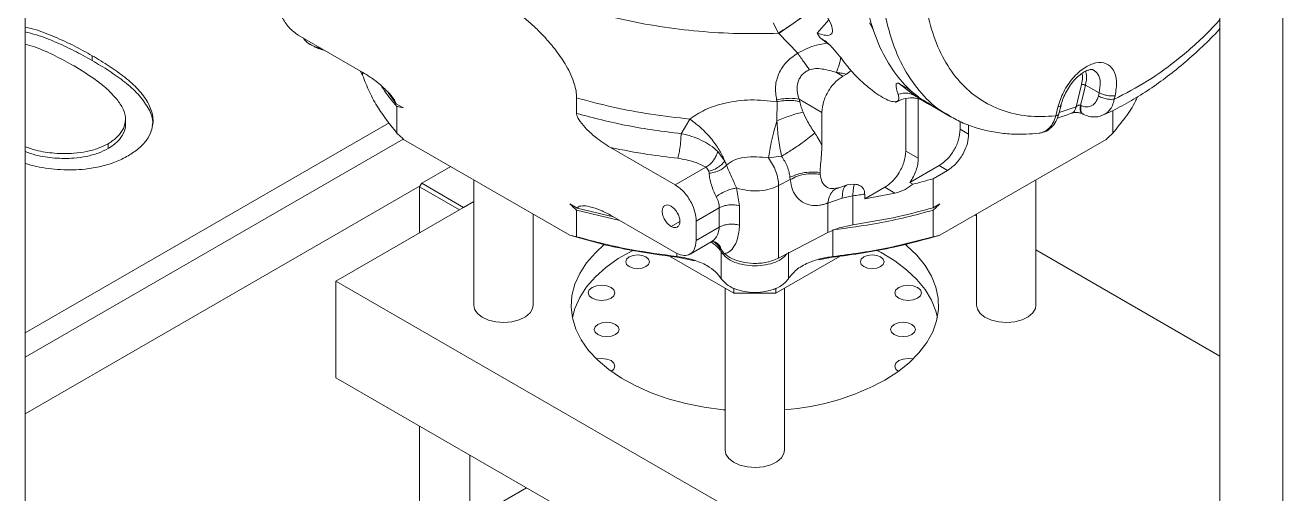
# Model space of a CAD drawing. Header units: millimetres. Extents: x 169 to 14583, y -399 to 10804.
# Drawn here: x 12408.4 to 12620.7, y 7221 to 7300.2 of the extents above; entities that cross this region are included whole.
import ezdxf

# ---------------------------------------------------------------- set-up
doc = ezdxf.new("R2010")
doc.units = ezdxf.units.MM
doc.header["$LTSCALE"] = 35

msp = doc.modelspace()

# ---------------------------------------------------------------- linework, layer by layer
at = {"color": 7, "linetype": 'Continuous', "lineweight": 18}
for p, q in [((12408.445, 7549.108), (12408.445, 5785.38)), ((12610.074, 7170.847), (12610.074, 7417.85)), ((12620.681, 7164.723), (12620.681, 7411.727)), ((12542.094, 7298.876), (12544.04, 7301.136)), ((12534.651, 7300.602), (12535.583, 7298.842)), ((12535.611, 7298.816), (12538.819, 7295.485)), ((12542.094, 7298.876), (12542.579, 7298.047)), ((12550.905, 7300.614), (12551.562, 7299.492)), ((12465.423, 7292.242), (12454.511, 7298.541)), ((12456.411, 7297.043), (12456.783, 7296.827)), ((12542.579, 7298.047), (12543.303, 7297.629)), ((12542.579, 7298.047), (12544.007, 7297.023)), ((12544.327, 7296.748), (12543.303, 7297.629)), ((12419.754, 7294.24), (12419.754, 7295.056)), ((12464.969, 7292.504), (12465.378, 7291.767)), ((12547.025, 7291.947), (12547.821, 7292.577)), ((12465.378, 7291.767), (12465.378, 7292.228)), ((12545.346, 7292.235), (12546.435, 7291.606)), ((12546.435, 7291.606), (12547.025, 7291.947)), ((12469.686, 7288.861), (12471.068, 7286.942)), ((12555.997, 7290.301), (12557.428, 7289.475)), ((12555.997, 7290.301), (12558.514, 7288.348)), ((12557.428, 7289.475), (12559.172, 7288.106)), ((12586.7, 7290.183), (12585.778, 7286.412)), ((12589.695, 7288.8), (12587.37, 7290.056)), ((12589.695, 7288.8), (12589.554, 7288.226)), ((12592.376, 7288.292), (12592.236, 7287.718)), ((12471.068, 7286.942), (12472.313, 7286.223)), ((12501.501, 7287.922), (12501.501, 7285.296)), ((12535.341, 7287.285), (12535.314, 7284.027)), ((12539.066, 7287.695), (12542.899, 7285.482)), ((12539.066, 7287.695), (12539.151, 7287.291)), ((12557.041, 7278.949), (12557.041, 7287.799)), ((12559.163, 7287.786), (12559.163, 7277.724)), ((12559.593, 7287.648), (12560.738, 7286.987)), ((12561.269, 7286.679), (12564.451, 7284.842)), ((12582.354, 7284.877), (12582.721, 7286.381)), ((12582.882, 7285.218), (12583.25, 7286.723)), ((12585.778, 7286.412), (12582.948, 7285.486)), ((12425.376, 7283.425), (12425.376, 7284.446)), ((12520.601, 7284.357), (12519.128, 7281.881)), ((12542.899, 7279.892), (12542.899, 7285.482)), ((12586.985, 7285.203), (12586.884, 7285.222)), ((12587, 7285.2), (12587.091, 7285.168)), ((12469.892, 7283.705), (12408.445, 7248.231)), ((12566.234, 7282.623), (12566.234, 7283.949)), ((12567.648, 7281.806), (12566.234, 7282.623)), ((12567.648, 7281.806), (12567.648, 7283.362)), ((12472.244, 7280.979), (12408.445, 7244.149)), ((12422.466, 7279.371), (12422.466, 7280.187)), ((12472.313, 7280.916), (12500.349, 7264.731)), ((12562.823, 7264.731), (12590.858, 7280.916)), ((12507.238, 7279.534), (12518.151, 7273.235)), ((12525.34, 7278.875), (12526.508, 7277.264)), ((12536.085, 7278.065), (12533.861, 7277.806)), ((12559.163, 7277.724), (12557.041, 7278.949)), ((12475.371, 7273.51), (12480.256, 7276.33)), ((12518.151, 7273.235), (12523.288, 7276.2)), ((12523.801, 7275.546), (12523.867, 7275.2)), ((12557.749, 7273.641), (12562.698, 7276.499)), ((12561.671, 7274.273), (12564.112, 7275.682)), ((12564.112, 7275.682), (12562.698, 7276.499)), ((12475.017, 7272.897), (12475.371, 7273.51)), ((12475.371, 7273.51), (12482.442, 7269.428)), ((12484.159, 7274.077), (12484.159, 7252.896)), ((12535.6, 7273.11), (12537.554, 7274.125)), ((12537.498, 7274.524), (12537.554, 7274.125)), ((12542.585, 7275.046), (12542.579, 7275.329)), ((12548.425, 7273.357), (12547.163, 7273.222)), ((12558.243, 7273.356), (12557.749, 7273.641)), ((12579.012, 7252.896), (12579.012, 7274.077)), ((12475.119, 7273.074), (12408.445, 7234.584)), ((12475.017, 7265.142), (12475.017, 7272.897)), ((12481.734, 7269.02), (12475.017, 7272.897)), ((12528.505, 7272.711), (12529, 7269.7)), ((12535.6, 7260.862), (12535.6, 7273.11)), ((12547.163, 7273.222), (12545.949, 7272.812)), ((12546.329, 7271.005), (12548.132, 7271.377)), ((12547.065, 7273.161), (12547.163, 7273.222)), ((12548.132, 7266.478), (12548.132, 7271.377)), ((12553.506, 7272.825), (12550.118, 7270.869)), ((12550.118, 7270.869), (12555.216, 7271.838)), ((12550.118, 7271.686), (12550.118, 7270.869)), ((12555.216, 7271.838), (12553.506, 7272.825)), ((12484.159, 7270.419), (12460.875, 7256.978)), ((12482.442, 7269.428), (12484.159, 7270.419)), ((12501.594, 7269.32), (12500.349, 7270.039)), ((12507.745, 7267.81), (12501.594, 7269.32)), ((12521.686, 7267.111), (12525.586, 7269.362)), ((12525.586, 7269.362), (12525.586, 7266.096)), ((12529, 7269.7), (12529, 7266.434)), ((12543.892, 7265.171), (12543.891, 7270.155)), ((12543.892, 7270.155), (12546.329, 7271.005)), ((12562.823, 7270.039), (12561.671, 7269.374)), ((12494.159, 7252.896), (12494.159, 7268.304)), ((12501.501, 7268.965), (12501.501, 7264.474)), ((12501.501, 7268.965), (12508.785, 7267.21)), ((12518.151, 7261.803), (12507.238, 7268.103)), ((12518.928, 7267.07), (12517.443, 7266.212)), ((12521.686, 7267.111), (12521.686, 7263.845)), ((12569.012, 7268.028), (12568.773, 7268.166)), ((12569.012, 7268.304), (12569.012, 7252.896)), ((12521.686, 7263.845), (12525.586, 7266.096)), ((12520.65, 7261.556), (12524.212, 7263.612)), ((12524.632, 7263.625), (12525.195, 7263.165)), ((12525.195, 7263.165), (12525.879, 7262.31)), ((12517.176, 7261.219), (12528.05, 7254.942)), ((12518.438, 7261.695), (12518.438, 7261.136)), ((12518.536, 7261.011), (12521.398, 7260.424)), ((12525.879, 7262.31), (12526.429, 7261.665)), ((12526.093, 7262.059), (12525.925, 7261.879)), ((12525.925, 7257.388), (12525.925, 7261.879)), ((12535.121, 7254.942), (12545.951, 7261.194)), ((12537.246, 7257.388), (12537.246, 7261.879)), ((12542.36, 7260.59), (12544.635, 7261.011)), ((12610.074, 7244.323), (12579.012, 7262.255)), ((12460.875, 7256.978), (12460.875, 7240.647)), ((12460.875, 7256.978), (12620.681, 7164.723)), ((12526.586, 7255.787), (12526.586, 7228.403)), ((12527.665, 7255.914), (12527.992, 7255.725)), ((12528.05, 7254.942), (12528.05, 7255.737)), ((12535.121, 7254.942), (12528.05, 7254.942)), ((12534.765, 7255.537), (12535.139, 7255.747)), ((12535.121, 7255.737), (12535.121, 7254.942)), ((12535.18, 7255.725), (12535.506, 7255.914)), ((12536.586, 7228.403), (12536.586, 7255.787)), ((12494.072, 7252.358), (12494.159, 7252.896)), ((12578.924, 7252.358), (12579.012, 7252.896)), ((12460.875, 7240.647), (12620.681, 7148.393)), ((12475.017, 7165.522), (12475.017, 7232.483)), ((12483.502, 7216.559), (12483.502, 7227.584)), ((12536.498, 7227.866), (12536.586, 7228.403)), ((12493.051, 7222.072), (12482.795, 7216.151))]:
    msp.add_line(p, q, dxfattribs=at)
at = {"color": 7, "linetype": 'Continuous', "lineweight": 18, "flags": 128}
for points in [[(12587.37, 7290.056), (12586.909, 7288.168), (12586.546, 7286.683)], [(12471.161, 7281.989), (12471.161, 7284.504), (12471.161, 7286.48)], [(12586.546, 7286.683), (12586.601, 7286.655), (12586.644, 7286.632)], [(12592.01, 7285.81), (12592.01, 7283.965), (12592.01, 7281.989)], [(12561.671, 7269.374), (12561.671, 7272.117), (12561.671, 7274.273)], [(12561.671, 7264.474), (12561.671, 7266.989), (12561.671, 7268.965)], [(12535.6, 7260.862), (12540.243, 7263.275), (12543.892, 7265.171)], [(12544.733, 7261.136), (12544.733, 7263.651), (12544.733, 7265.627)], [(12506.234, 7263.195), (12504.67, 7261.775), (12503.188, 7260.073), (12502.027, 7258.29), (12501.202, 7256.445), (12500.72, 7254.561), (12500.588, 7252.657), (12500.808, 7250.757), (12501.376, 7248.88), (12502.286, 7247.049), (12503.529, 7245.284), (12505.089, 7243.606), (12506.95, 7242.033), (12509.09, 7240.583), (12511.484, 7239.272), (12514.106, 7238.116), (12516.927, 7237.127), (12519.913, 7236.317), (12523.032, 7235.694), (12526.248, 7235.267), (12526.586, 7235.234)], [(12553.506, 7240.241), (12555.712, 7241.658), (12557.644, 7243.202), (12559.281, 7244.856), (12560.605, 7246.601), (12561.599, 7248.417), (12562.254, 7250.284), (12562.561, 7252.181), (12562.517, 7254.086), (12562.123, 7255.977), (12561.382, 7257.833), (12560.304, 7259.634), (12558.901, 7261.358), (12557.188, 7262.986), (12556.907, 7263.22)], [(12511.046, 7262.217), (12510.863, 7262.123), (12508.53, 7260.776), (12506.458, 7259.293), (12504.67, 7257.692), (12503.188, 7255.99), (12502.027, 7254.207), (12501.202, 7252.363), (12500.788, 7250.854)], [(12513.201, 7259.426), (12513.634, 7259.801), (12513.787, 7260.243), (12513.634, 7260.684), (12513.201, 7261.059), (12512.552, 7261.309), (12511.787, 7261.397), (12511.021, 7261.309), (12510.372, 7261.059), (12509.939, 7260.684), (12509.787, 7260.243), (12509.939, 7259.801), (12510.372, 7259.426), (12511.021, 7259.176), (12511.787, 7259.088), (12512.552, 7259.176), (12513.201, 7259.426)], [(12518.536, 7261.011), (12518.481, 7261.081), (12518.438, 7261.136)], [(12544.635, 7261.011), (12544.69, 7261.081), (12544.733, 7261.136)], [(12552.799, 7259.426), (12553.232, 7259.801), (12553.385, 7260.243), (12553.232, 7260.684), (12552.799, 7261.059), (12552.15, 7261.309), (12551.385, 7261.397), (12550.619, 7261.309), (12549.97, 7261.059), (12549.537, 7260.684), (12549.385, 7260.243), (12549.537, 7259.801), (12549.97, 7259.426), (12550.619, 7259.176), (12551.385, 7259.088), (12552.15, 7259.176), (12552.799, 7259.426)], [(12562.383, 7250.854), (12562.123, 7251.894), (12561.382, 7253.751), (12560.304, 7255.551), (12558.901, 7257.275), (12557.188, 7258.903), (12555.185, 7260.417), (12552.915, 7261.8), (12552.135, 7262.212)], [(12507.308, 7254.08), (12507.796, 7254.501), (12507.967, 7254.999), (12507.796, 7255.496), (12507.308, 7255.917), (12506.578, 7256.199), (12505.717, 7256.297), (12504.856, 7256.199), (12504.126, 7255.917), (12503.638, 7255.496), (12503.467, 7254.999), (12503.638, 7254.501), (12504.126, 7254.08), (12504.856, 7253.799), (12505.717, 7253.7), (12506.578, 7253.799), (12507.308, 7254.08)], [(12559.045, 7254.08), (12559.533, 7254.501), (12559.704, 7254.999), (12559.533, 7255.496), (12559.045, 7255.917), (12558.315, 7256.199), (12557.454, 7256.297), (12556.593, 7256.199), (12555.863, 7255.917), (12555.375, 7255.496), (12555.204, 7254.999), (12555.375, 7254.501), (12555.863, 7254.08), (12556.593, 7253.799), (12557.454, 7253.7), (12558.315, 7253.799), (12559.045, 7254.08)], [(12484.159, 7252.896), (12484.282, 7252.259), (12484.761, 7251.523), (12485.565, 7250.889), (12486.636, 7250.403), (12487.895, 7250.103), (12489.247, 7250.01), (12490.592, 7250.13), (12491.831, 7250.456), (12492.872, 7250.963), (12493.638, 7251.613), (12494.072, 7252.358)], [(12569.012, 7252.896), (12569.135, 7252.259), (12569.613, 7251.523), (12570.418, 7250.889), (12571.489, 7250.403), (12572.747, 7250.103), (12574.099, 7250.01), (12575.445, 7250.13), (12576.684, 7250.456), (12577.725, 7250.963), (12578.491, 7251.613), (12578.924, 7252.358)], [(12508.07, 7247.956), (12508.526, 7248.349), (12508.686, 7248.813), (12508.526, 7249.277), (12508.07, 7249.67), (12507.389, 7249.933), (12506.586, 7250.025), (12505.782, 7249.933), (12505.101, 7249.67), (12504.645, 7249.277), (12504.486, 7248.813), (12504.645, 7248.349), (12505.101, 7247.956), (12505.782, 7247.693), (12506.586, 7247.601), (12507.389, 7247.693), (12508.07, 7247.956)], [(12558.07, 7247.956), (12558.526, 7248.349), (12558.686, 7248.813), (12558.526, 7249.277), (12558.07, 7249.67), (12557.389, 7249.933), (12556.586, 7250.025), (12555.782, 7249.933), (12555.101, 7249.67), (12554.645, 7249.277), (12554.486, 7248.813), (12554.645, 7248.349), (12555.101, 7247.956), (12555.782, 7247.693), (12556.586, 7247.601), (12557.389, 7247.693), (12558.07, 7247.956)], [(12507.352, 7241.735), (12507.796, 7242.13), (12507.967, 7242.627), (12507.796, 7243.124), (12507.308, 7243.546), (12506.578, 7243.827), (12505.717, 7243.926), (12504.859, 7243.828)], [(12558.312, 7243.828), (12557.454, 7243.926), (12556.593, 7243.827), (12555.863, 7243.546), (12555.375, 7243.124), (12555.204, 7242.627), (12555.375, 7242.13), (12555.819, 7241.735)], [(12526.586, 7228.403), (12526.709, 7227.767), (12527.187, 7227.031), (12527.992, 7226.397), (12529.063, 7225.911), (12530.321, 7225.611), (12531.673, 7225.517), (12533.018, 7225.638), (12534.258, 7225.964), (12535.299, 7226.47), (12536.065, 7227.12), (12536.498, 7227.866)]]:
    msp.add_lwpolyline(points, dxfattribs=at)
at = {"color": 7, "linetype": 'Continuous', "lineweight": 18}
msp.add_arc((12533.333, 7277.317), 42.209, 274.41989, 298.55059, dxfattribs=at)
for points in [[(12473.111, 7323.091), (12473.891, 7321.872), (12475.449, 7319.434), (12478.647, 7315.993), (12482.428, 7312.761), (12486.812, 7309.791), (12491.727, 7307.113), (12497.121, 7304.763), (12502.928, 7302.766), (12509.077, 7301.148), (12515.496, 7299.925), (12522.107, 7299.123), (12528.835, 7298.712), (12533.333, 7298.798), (12535.583, 7298.842)], [(12501.501, 7287.922), (12503.534, 7287.381), (12507.6, 7286.298), (12514.009, 7285.102), (12518.404, 7284.605), (12520.601, 7284.357)], [(12501.501, 7285.296), (12504.336, 7284.551), (12510.007, 7283.06), (12516.088, 7282.274), (12519.128, 7281.881)], [(12548.132, 7271.377), (12548.145, 7271.832), (12548.172, 7272.741), (12548.34, 7273.152), (12548.425, 7273.357)]]:
    msp.add_open_spline(points, degree=3, dxfattribs=at)
for points, knots in [([(12472.965, 7308.874), (12473.228, 7309.002), (12473.768, 7309.266), (12474.708, 7309.463), (12475.823, 7309.539), (12477.129, 7309.452), (12478.62, 7309.177), (12480.629, 7308.609), (12483.269, 7307.565), (12486.13, 7306.072), (12488.686, 7304.474), (12490.764, 7303.002), (12492.617, 7301.526), (12494.256, 7300.074), (12495.707, 7298.647), (12496.973, 7297.249), (12498.059, 7295.908), (12498.965, 7294.645), (12499.81, 7293.287), (12500.559, 7291.841), (12501.111, 7290.385), (12501.442, 7289.061), (12501.481, 7288.298), (12501.501, 7287.922)], [0, 0, 0, 0, 0.03249272, 0.06674795, 0.10308364, 0.14867809, 0.19626575, 0.24619185, 0.33724807, 0.43875141, 0.50614152, 0.56977544, 0.62874672, 0.67751204, 0.72397023, 0.76845053, 0.80394211, 0.83742281, 0.86919992, 0.90674553, 0.94182241, 0.97128365, 1, 1, 1, 1]), ([(12552.852, 7310.201), (12552.947, 7308.001), (12553.138, 7303.6), (12554.519, 7297.792), (12556.654, 7292.701), (12559.635, 7288.592), (12562.293, 7285.99), (12564.124, 7285.128), (12564.509, 7284.947)], [0, 0, 0, 0, 0.18989223, 0.37978445, 0.56967668, 0.7595689, 0.94946113, 1, 1, 1, 1]), ([(12559.925, 7309.947), (12560.024, 7307.973), (12560.221, 7304.029), (12561.488, 7298.821), (12563.425, 7294.263), (12566.073, 7290.501), (12569.367, 7287.621), (12573.232, 7285.693), (12577.555, 7284.653), (12580.753, 7284.802), (12582.354, 7284.877)], [0, 0, 0, 0, 0.1250696, 0.2499984, 0.3749278, 0.4999991, 0.625065, 0.7499849, 0.8749119, 1, 1, 1, 1]), ([(12536.364, 7309.008), (12537.171, 7308.382), (12538.785, 7307.131), (12541.041, 7304.983), (12542.9, 7302.89), (12544.188, 7301.022), (12544.782, 7299.562), (12544.615, 7298.662), (12543.747, 7298.355), (12542.645, 7298.702), (12542.094, 7298.876)], [0, 0, 0, 0, 0.1250442, 0.2500038, 0.3750045, 0.5000028, 0.6250035, 0.7500018, 0.875004, 1, 1, 1, 1]), ([(12549.798, 7309.317), (12549.935, 7307.649), (12550.229, 7304.063), (12551.516, 7299.193), (12553.448, 7294.673), (12556.047, 7290.913), (12558.681, 7288.236), (12560.631, 7287.167), (12561.33, 7286.783)], [0, 0, 0, 0, 0.1600872, 0.3443246, 0.528562, 0.7127993, 0.8970367, 1, 1, 1, 1]), ([(12454.511, 7298.541), (12453.992, 7298.918), (12452.955, 7299.671), (12451.793, 7301.435), (12451.099, 7303.181), (12451.017, 7304.171), (12450.975, 7304.665)], [0, 0, 0, 0, 0.2796188, 0.5592376, 0.7796189, 1, 1, 1, 1]), ([(12535.583, 7298.842), (12536.672, 7299.58), (12538.886, 7301.082), (12541.168, 7302.698), (12542.225, 7303.5), (12542.268, 7303.533)], [0, 0, 0, 0, 0.4811963, 0.9785759, 1, 1, 1, 1]), ([(12535.611, 7298.816), (12536.693, 7299.552), (12538.895, 7301.049), (12541.173, 7302.666), (12542.235, 7303.472), (12542.287, 7303.512)], [0, 0, 0, 0, 0.478598, 0.9741749, 1, 1, 1, 1]), ([(12592.236, 7287.718), (12594.104, 7288.666), (12597.838, 7290.56), (12603.401, 7294.705), (12607.507, 7298.313), (12609.638, 7300.688), (12610.074, 7301.174)], [0, 0, 0, 0, 0.3070596, 0.6135404, 0.9209415, 1, 1, 1, 1]), ([(12408.445, 7299.876), (12408.923, 7299.767), (12410.704, 7299.357), (12413.448, 7298.253), (12416.74, 7296.75), (12418.749, 7295.621), (12419.754, 7295.056)], [0, 0, 0, 0, 0.1090499, 0.4059227, 0.7029336, 1, 1, 1, 1]), ([(12408.445, 7299.06), (12408.923, 7298.95), (12410.704, 7298.541), (12413.448, 7297.436), (12416.74, 7295.933), (12418.749, 7294.804), (12419.754, 7294.24)], [0, 0, 0, 0, 0.1090499, 0.4059227, 0.7029336, 1, 1, 1, 1]), ([(12535.583, 7298.842), (12535.588, 7298.837), (12535.597, 7298.828), (12535.607, 7298.82), (12535.611, 7298.816)], [0, 0, 0, 0, 0.5599795, 1, 1, 1, 1]), ([(12590.385, 7285.041), (12590.801, 7285.228), (12592.255, 7285.881), (12594.739, 7287.204), (12597.818, 7289.096), (12600.859, 7291.246), (12603.847, 7293.627), (12606.757, 7296.247), (12608.837, 7298.256), (12609.91, 7299.442), (12610.074, 7299.624)], [0, 0, 0, 0, 0.0611096, 0.2131332, 0.3652379, 0.5173456, 0.6693142, 0.8210822, 0.9726315, 1, 1, 1, 1]), ([(12416.718, 7293.319), (12415.664, 7293.894), (12413.557, 7295.045), (12410.814, 7296.326), (12408.977, 7296.85), (12408.445, 7297.002)], [0, 0, 0, 0, 0.4152573, 0.8303369, 1, 1, 1, 1]), ([(12455.395, 7298.031), (12455.57, 7297.799), (12455.991, 7297.241), (12457.126, 7296.574), (12458.149, 7296.298), (12458.613, 7296.173)], [0, 0, 0, 0, 0.2796047, 0.6727496, 1, 1, 1, 1]), ([(12543.821, 7297.157), (12543.212, 7297.076), (12541.463, 7296.842), (12539.862, 7296.021), (12538.819, 7295.485)], [0, 0, 0, 0, 0.3480875, 1, 1, 1, 1]), ([(12543.303, 7297.629), (12543.398, 7297.568), (12543.6, 7297.44), (12544.119, 7296.996), (12545.371, 7295.67), (12546.214, 7294.554), (12546.87, 7293.684)], [0, 0, 0, 0, 0.0620245, 0.1307453, 0.3231545, 1, 1, 1, 1]), ([(12419.754, 7295.056), (12420.728, 7294.476), (12422.676, 7293.315), (12425.318, 7291.428), (12427.613, 7289.39), (12429.261, 7287.15), (12430.159, 7284.768), (12429.963, 7282.589), (12429.006, 7280.782), (12427.693, 7279.339), (12426.444, 7278.536), (12425.819, 7278.135)], [0, 0, 0, 0, 0.1251479, 0.250276, 0.375356, 0.5003585, 0.6252893, 0.7500437, 0.8333636, 0.9166753, 1, 1, 1, 1]), ([(12457.266, 7296.59), (12457.363, 7296.529), (12457.84, 7296.227), (12458.514, 7296.075), (12459.051, 7295.953)], [0, 0, 0, 0, 0.2014862, 1, 1, 1, 1]), ([(12538.819, 7295.485), (12538.133, 7295.008), (12536.817, 7294.094), (12535.536, 7292.062), (12534.923, 7289.805), (12535.147, 7288.353), (12535.262, 7287.608)], [0, 0, 0, 0, 0.2629015, 0.5046324, 0.7461223, 1, 1, 1, 1]), ([(12538.819, 7295.485), (12538.996, 7295.222), (12539.349, 7294.698), (12540.048, 7293.7), (12540.512, 7293.08), (12540.817, 7292.674)], [0, 0, 0, 0, 0.25646772, 0.51183007, 1, 1, 1, 1]), ([(12546.068, 7294.678), (12546.056, 7294.616), (12545.955, 7294.064), (12545.703, 7293.162), (12545.462, 7292.538), (12545.345, 7292.235)], [0, 0, 0, 0, 0.060978, 0.5433563, 1, 1, 1, 1]), ([(12423.91, 7287.696), (12423.385, 7288.278), (12422.336, 7289.441), (12419.946, 7291.342), (12417.942, 7292.569), (12416.718, 7293.319)], [0, 0, 0, 0, 0.2799753, 0.5600082, 1, 1, 1, 1]), ([(12419.754, 7294.24), (12420.728, 7293.659), (12422.677, 7292.498), (12425.314, 7290.611), (12427.627, 7288.574), (12429.208, 7286.335), (12430.091, 7284.496), (12429.936, 7283.442), (12429.9, 7283.193)], [0, 0, 0, 0, 0.1885139, 0.3769979, 0.5654095, 0.7537045, 0.9418913, 1, 1, 1, 1]), ([(12540.817, 7292.674), (12540.589, 7292.566), (12540.14, 7292.355), (12539.576, 7291.875), (12539.141, 7291.295), (12538.757, 7290.404), (12538.626, 7289.133), (12538.917, 7288.182), (12539.066, 7287.695)], [0, 0, 0, 0, 0.1275492, 0.2503661, 0.37088, 0.4916719, 0.7394775, 1, 1, 1, 1]), ([(12540.817, 7292.674), (12541.141, 7292.755), (12541.845, 7292.932), (12543.406, 7292.776), (12544.551, 7292.456), (12545.345, 7292.235)], [0, 0, 0, 0, 0.2072393, 0.4504943, 1, 1, 1, 1]), ([(12546.87, 7293.684), (12547.381, 7293.047), (12548.351, 7291.838), (12549.748, 7290.585), (12550.409, 7289.992)], [0, 0, 0, 0, 0.5268162, 1, 1, 1, 1]), ([(12582.721, 7286.381), (12583.002, 7287.245), (12583.562, 7288.973), (12585.206, 7291.355), (12587.155, 7293.113), (12589.176, 7293.996), (12590.95, 7293.864), (12592.193, 7292.737), (12592.781, 7290.798), (12592.511, 7289.127), (12592.376, 7288.292)], [0, 0, 0, 0, 0.12500716, 0.24999934, 0.37500078, 0.49999663, 0.62499383, 0.74999371, 0.87494422, 1, 1, 1, 1]), ([(12583.25, 7286.723), (12583.302, 7286.915), (12583.453, 7287.483), (12583.847, 7288.466), (12584.47, 7289.605), (12585.223, 7290.644), (12586.048, 7291.514), (12586.877, 7292.163), (12587.63, 7292.563), (12588.223, 7292.723), (12588.57, 7292.714), (12588.654, 7292.674), (12588.693, 7292.656)], [0, 0, 0, 0, 0.0555034, 0.1638104, 0.2731704, 0.3828361, 0.4915515, 0.59835, 0.7026878, 0.8052219, 0.9088803, 1, 1, 1, 1]), ([(12588.674, 7292.638), (12588.972, 7292.434), (12589.595, 7292.007), (12589.982, 7290.6), (12589.79, 7289.4), (12589.695, 7288.8)], [0, 0, 0, 0, 0.3143287, 0.6571644, 1, 1, 1, 1]), ([(12465.378, 7291.767), (12465.742, 7290.823), (12466.468, 7288.934), (12468.277, 7285.636), (12470.067, 7283.372), (12471.161, 7281.989)], [0, 0, 0, 0, 0.2800419, 0.5600837, 1, 1, 1, 1]), ([(12471.068, 7286.942), (12470.994, 7287.108), (12470.827, 7287.483), (12470.25, 7288.297), (12469.209, 7289.43), (12468.223, 7290.28), (12467.326, 7290.983), (12466.565, 7291.545), (12465.838, 7291.989), (12465.423, 7292.242)], [0, 0, 0, 0, 0.063454, 0.1438573, 0.3459636, 0.6220183, 0.6415083, 0.7956834, 1, 1, 1, 1]), ([(12542.899, 7285.482), (12542.966, 7286.12), (12543.099, 7287.395), (12544.046, 7289.283), (12545.212, 7290.757), (12546.027, 7291.323), (12546.435, 7291.606)], [0, 0, 0, 0, 0.2796188, 0.5592376, 0.7796189, 1, 1, 1, 1]), ([(12547.025, 7291.947), (12546.714, 7292.006), (12546.159, 7292.111), (12545.594, 7292.197), (12545.346, 7292.235)], [0, 0, 0, 0, 0.5600118, 1, 1, 1, 1]), ([(12555.766, 7288.549), (12555.557, 7289.157), (12555.287, 7289.939), (12555.473, 7290.437), (12555.712, 7290.429), (12555.867, 7290.372), (12555.954, 7290.324), (12555.997, 7290.301)], [0, 0, 0, 0, 0.6738742, 0.8674644, 0.9380729, 0.9695421, 1, 1, 1, 1]), ([(12586.755, 7292.034), (12586.791, 7291.926), (12586.955, 7291.43), (12586.812, 7290.73), (12586.7, 7290.183)], [0, 0, 0, 0, 0.2182569, 1, 1, 1, 1]), ([(12587.357, 7292.389), (12587.432, 7292.183), (12587.66, 7291.554), (12587.487, 7290.658), (12587.37, 7290.056)], [0, 0, 0, 0, 0.3274792, 1, 1, 1, 1]), ([(12471.161, 7286.48), (12470.426, 7287.35), (12469.48, 7288.47), (12468.757, 7289.642), (12468.596, 7289.903)], [0, 0, 0, 0, 0.7773946, 1, 1, 1, 1]), ([(12550.409, 7289.992), (12550.89, 7289.598), (12551.816, 7288.84), (12553.168, 7287.957), (12554.339, 7287.384), (12554.87, 7287.301), (12555.145, 7287.258)], [0, 0, 0, 0, 0.2595352, 0.5000006, 0.7404718, 1, 1, 1, 1]), ([(12555.145, 7287.258), (12555.433, 7287.303), (12556.04, 7287.399), (12555.861, 7288.152), (12555.766, 7288.549)], [0, 0, 0, 0, 0.4732131, 1, 1, 1, 1]), ([(12555.766, 7288.549), (12556.326, 7288.663), (12557.325, 7288.868), (12558.151, 7288.507), (12558.514, 7288.348)], [0, 0, 0, 0, 0.56, 1, 1, 1, 1]), ([(12558.514, 7288.348), (12558.901, 7288.087), (12559.342, 7287.789), (12559.567, 7287.667), (12559.595, 7287.652)], [0, 0, 0, 0, 0.8767792, 1, 1, 1, 1]), ([(12589.554, 7288.226), (12589.414, 7287.843), (12589.133, 7287.079), (12588.319, 7286.482), (12587.448, 7286.32), (12586.911, 7286.528), (12586.644, 7286.632)], [0, 0, 0, 0, 0.280549, 0.560572, 0.7805655, 1, 1, 1, 1]), ([(12587.37, 7290.056), (12587.312, 7290.083), (12587.196, 7290.138), (12586.997, 7290.183), (12586.824, 7290.199), (12586.741, 7290.189), (12586.7, 7290.183)], [0, 0, 0, 0, 0.27964191, 0.55928742, 0.77964385, 1, 1, 1, 1]), ([(12589.554, 7288.226), (12589.787, 7288.118), (12590.252, 7287.901), (12591.049, 7287.72), (12591.741, 7287.655), (12592.071, 7287.697), (12592.236, 7287.718)], [0, 0, 0, 0, 0.2796438, 0.5592878, 0.7796441, 1, 1, 1, 1]), ([(12592.376, 7288.292), (12592.161, 7288.269), (12591.73, 7288.222), (12590.941, 7288.341), (12590.232, 7288.542), (12589.874, 7288.714), (12589.695, 7288.8)], [0, 0, 0, 0, 0.27964384, 0.55928783, 0.77964414, 1, 1, 1, 1]), ([(12422.466, 7280.187), (12423.035, 7280.571), (12424.173, 7281.338), (12425.113, 7282.771), (12425.508, 7284.36), (12425.119, 7286.059), (12424.313, 7287.15), (12423.91, 7287.696)], [0, 0, 0, 0, 0.1865523, 0.3733309, 0.5600381, 0.7798907, 1, 1, 1, 1]), ([(12471.161, 7286.48), (12471.376, 7286.434), (12471.759, 7286.352), (12472.144, 7286.263), (12472.313, 7286.223)], [0, 0, 0, 0, 0.5611783, 1, 1, 1, 1]), ([(12535.341, 7287.285), (12533.847, 7287.44), (12530.915, 7287.743), (12526.726, 7287.197), (12523.157, 7286.064), (12521.412, 7284.899), (12520.601, 7284.357)], [0, 0, 0, 0, 0.2834602, 0.5564364, 0.7937721, 1, 1, 1, 1]), ([(12535.262, 7287.608), (12536.066, 7287.732), (12537.501, 7287.954), (12538.588, 7287.774), (12539.066, 7287.695)], [0, 0, 0, 0, 0.5599999, 1, 1, 1, 1]), ([(12535.262, 7287.608), (12535.277, 7287.548), (12535.305, 7287.44), (12535.33, 7287.333), (12535.341, 7287.285)], [0, 0, 0, 0, 0.5600607, 1, 1, 1, 1]), ([(12539.151, 7287.291), (12538.899, 7287.347), (12538.385, 7287.461), (12537.44, 7287.507), (12536.409, 7287.461), (12535.696, 7287.344), (12535.341, 7287.285)], [0, 0, 0, 0, 0.2429284, 0.4943391, 0.748679, 1, 1, 1, 1]), ([(12539.151, 7287.291), (12539.229, 7286.975), (12539.374, 7286.383), (12539.617, 7285.787), (12539.73, 7285.509)], [0, 0, 0, 0, 0.5336583, 1, 1, 1, 1]), ([(12555.295, 7287.147), (12555.765, 7287.385), (12556.7, 7287.859), (12557.924, 7287.951), (12558.707, 7287.885), (12559.18, 7287.79), (12559.514, 7287.684), (12559.587, 7287.649), (12559.624, 7287.63)], [0, 0, 0, 0, 0.2393571, 0.4767754, 0.5978333, 0.7232814, 0.8562669, 1, 1, 1, 1]), ([(12559.372, 7287.949), (12559.6, 7287.761), (12560.419, 7287.085), (12561.383, 7286.65), (12562.078, 7286.336)], [0, 0, 0, 0, 0.2784191, 1, 1, 1, 1]), ([(12582.721, 7286.381), (12582.878, 7286.425), (12583.154, 7286.501), (12583.203, 7286.66), (12583.225, 7286.729)], [0, 0, 0, 0, 0.5680079, 1, 1, 1, 1]), ([(12585.072, 7285.389), (12585.115, 7285.396), (12585.331, 7285.433), (12585.619, 7285.777), (12585.725, 7286.201), (12585.778, 7286.412)], [0, 0, 0, 0, 0.1106692, 0.5553346, 1, 1, 1, 1]), ([(12586.546, 7286.683), (12586.506, 7286.696), (12586.422, 7286.722), (12586.268, 7286.701), (12586.101, 7286.642), (12585.928, 7286.544), (12585.829, 7286.456), (12585.778, 7286.412)], [0, 0, 0, 0, 0.1650321, 0.3414696, 0.5310065, 0.7648465, 1, 1, 1, 1]), ([(12586.884, 7285.222), (12586.883, 7285.222), (12586.753, 7285.246), (12586.58, 7285.508), (12586.434, 7286.004), (12586.51, 7286.465), (12586.546, 7286.683)], [0, 0, 0, 0, 0.0023705, 0.3154923, 0.6747613, 1, 1, 1, 1]), ([(12586.644, 7286.632), (12586.611, 7286.448), (12586.543, 7286.062), (12586.626, 7285.58), (12586.782, 7285.259), (12586.953, 7285.213), (12587, 7285.2)], [0, 0, 0, 0, 0.2727801, 0.5724444, 0.8845186, 1, 1, 1, 1]), ([(12592.236, 7287.718), (12592.144, 7287.348), (12591.965, 7286.633), (12591.448, 7285.822), (12590.914, 7285.292), (12590.523, 7285.12), (12590.377, 7285.057)], [0, 0, 0, 0, 0.3017013, 0.5833077, 0.8447685, 1, 1, 1, 1]), ([(12592.01, 7281.989), (12592.716, 7282.866), (12594.127, 7284.619), (12595.52, 7286.669), (12596.036, 7287.86), (12596.146, 7288.113)], [0, 0, 0, 0, 0.44064256, 0.88128506, 1, 1, 1, 1]), ([(12501.501, 7285.296), (12501.505, 7285.226), (12501.514, 7285.082), (12501.616, 7284.736), (12502.024, 7283.938), (12503.087, 7282.707), (12504.896, 7281.04), (12506.368, 7280.094), (12507.238, 7279.534)], [0, 0, 0, 0, 0.02707655, 0.05588576, 0.12324754, 0.3173676, 0.59630045, 1, 1, 1, 1]), ([(12520.601, 7284.357), (12521.303, 7283.823), (12522.732, 7282.737), (12524.441, 7280.828), (12525.735, 7278.963), (12526.252, 7277.825), (12526.508, 7277.264)], [0, 0, 0, 0, 0.2738793, 0.5578968, 0.7816385, 1, 1, 1, 1]), ([(12535.314, 7284.027), (12535.136, 7283.425), (12534.777, 7282.212), (12534.245, 7280.052), (12534.006, 7278.655), (12533.861, 7277.806)], [0, 0, 0, 0, 0.2785675, 0.561109, 1, 1, 1, 1]), ([(12539.73, 7285.509), (12539.426, 7285.447), (12538.797, 7285.318), (12537.281, 7284.848), (12536.063, 7284.34), (12535.314, 7284.027)], [0, 0, 0, 0, 0.26352, 0.546533, 1, 1, 1, 1]), ([(12535.314, 7284.027), (12535.379, 7283.035), (12535.514, 7280.995), (12535.891, 7279.059), (12536.085, 7278.065)], [0, 0, 0, 0, 0.4864062, 1, 1, 1, 1]), ([(12541.684, 7281.997), (12541.267, 7282.639), (12540.533, 7283.769), (12539.972, 7284.984), (12539.73, 7285.509)], [0, 0, 0, 0, 0.5679198, 1, 1, 1, 1]), ([(12564.473, 7284.835), (12565.225, 7284.433), (12566.752, 7283.616), (12569.232, 7282.738), (12571.844, 7282.116), (12574.569, 7281.796), (12577.143, 7281.744), (12578.823, 7281.909), (12579.544, 7281.98)], [0, 0, 0, 0, 0.1678745, 0.3408396, 0.5143942, 0.6894085, 0.8665245, 1, 1, 1, 1]), ([(12579.544, 7281.989), (12579.618, 7281.991), (12579.953, 7282.002), (12580.585, 7282.271), (12581.313, 7282.833), (12581.964, 7283.722), (12582.214, 7284.462), (12582.354, 7284.877)], [0, 0, 0, 0, 0.058589, 0.2618894, 0.5224846, 0.7325679, 1, 1, 1, 1]), ([(12580.138, 7282.137), (12580.259, 7282.159), (12580.793, 7282.257), (12581.601, 7282.874), (12582.453, 7283.898), (12582.74, 7284.781), (12582.882, 7285.218)], [0, 0, 0, 0, 0.090011, 0.3969874, 0.7016916, 1, 1, 1, 1]), ([(12582.354, 7284.877), (12582.531, 7284.925), (12582.811, 7285.002), (12582.832, 7285.168), (12582.839, 7285.228)], [0, 0, 0, 0, 0.6353439, 1, 1, 1, 1]), ([(12582.609, 7284.522), (12582.741, 7284.557), (12583.557, 7284.776), (12584.386, 7285.094), (12585.08, 7285.362)], [0, 0, 0, 0, 0.1610491, 1, 1, 1, 1]), ([(12585.081, 7285.362), (12585.114, 7285.373), (12585.183, 7285.396), (12585.351, 7285.43), (12585.564, 7285.454), (12585.817, 7285.461), (12586.094, 7285.445), (12586.376, 7285.401), (12586.652, 7285.329), (12586.807, 7285.256), (12586.886, 7285.22)], [0, 0, 0, 0, 0.100811, 0.2096139, 0.3265191, 0.4508642, 0.5814365, 0.7168823, 0.8563008, 1, 1, 1, 1]), ([(12586.984, 7285.168), (12587.304, 7285.029), (12587.948, 7284.747), (12588.969, 7284.671), (12589.797, 7284.773), (12590.231, 7284.992), (12590.368, 7285.061)], [0, 0, 0, 0, 0.28697197, 0.57707031, 0.86682586, 1, 1, 1, 1]), ([(12590.377, 7285.057), (12590.303, 7285.003), (12590.216, 7284.941), (12590.111, 7284.936), (12590.095, 7284.936)], [0, 0, 0, 0, 0.8547911, 1, 1, 1, 1]), ([(12422.466, 7279.371), (12423.039, 7279.755), (12424.186, 7280.522), (12425.06, 7281.952), (12425.486, 7282.983), (12425.365, 7283.503), (12425.36, 7283.526)], [0, 0, 0, 0, 0.3280657, 0.6565293, 0.9848676, 1, 1, 1, 1]), ([(12472.313, 7280.916), (12472.098, 7281.114), (12471.713, 7281.469), (12471.33, 7281.83), (12471.161, 7281.989)], [0, 0, 0, 0, 0.5588148, 1, 1, 1, 1]), ([(12519.128, 7281.881), (12519.118, 7281.504), (12519.098, 7280.719), (12518.948, 7279.437), (12518.762, 7278.386), (12518.635, 7277.942), (12518.574, 7277.729)], [0, 0, 0, 0, 0.2702616, 0.5624298, 0.7897367, 1, 1, 1, 1]), ([(12519.128, 7281.881), (12519.734, 7281.742), (12520.944, 7281.465), (12522.583, 7280.79), (12524.098, 7279.949), (12524.913, 7279.244), (12525.34, 7278.875)], [0, 0, 0, 0, 0.25196643, 0.50245897, 0.73937431, 1, 1, 1, 1]), ([(12536.085, 7278.065), (12536.621, 7278.389), (12537.735, 7279.063), (12539.465, 7280.251), (12540.849, 7281.283), (12541.413, 7281.765), (12541.684, 7281.997)], [0, 0, 0, 0, 0.270667, 0.5623244, 0.7893309, 1, 1, 1, 1]), ([(12542.899, 7279.892), (12542.693, 7280.296), (12542.323, 7281.02), (12541.879, 7281.698), (12541.684, 7281.997)], [0, 0, 0, 0, 0.5599418, 1, 1, 1, 1]), ([(12562.698, 7276.499), (12563.162, 7276.828), (12564.088, 7277.486), (12565.257, 7279.104), (12566.074, 7280.925), (12566.181, 7282.057), (12566.234, 7282.623)], [0, 0, 0, 0, 0.2500214, 0.4999883, 0.7498428, 1, 1, 1, 1]), ([(12590.858, 7280.916), (12591.073, 7281.114), (12591.458, 7281.469), (12591.841, 7281.83), (12592.01, 7281.989)], [0, 0, 0, 0, 0.5583243, 1, 1, 1, 1]), ([(12408.445, 7279.677), (12409.042, 7279.469), (12410.573, 7278.935), (12413.395, 7278.508), (12416.329, 7278.487), (12418.808, 7278.834), (12420.819, 7279.356), (12421.917, 7279.91), (12422.466, 7280.187)], [0, 0, 0, 0, 0.1378557, 0.353311, 0.568515, 0.7123469, 0.8562446, 1, 1, 1, 1]), ([(12542.579, 7275.329), (12542.605, 7275.767), (12542.665, 7276.777), (12542.847, 7278.334), (12542.883, 7279.394), (12542.899, 7279.892)], [0, 0, 0, 0, 0.2897392, 0.6670739, 1, 1, 1, 1]), ([(12564.112, 7275.682), (12564.631, 7276.059), (12565.669, 7276.812), (12566.831, 7278.576), (12567.525, 7280.322), (12567.607, 7281.312), (12567.648, 7281.806)], [0, 0, 0, 0, 0.27961884, 0.5592376, 0.77961888, 1, 1, 1, 1]), ([(12408.445, 7278.861), (12409.042, 7278.653), (12410.573, 7278.119), (12413.395, 7277.691), (12416.329, 7277.67), (12418.808, 7278.017), (12420.819, 7278.539), (12421.917, 7279.094), (12422.466, 7279.371)], [0, 0, 0, 0, 0.1378557, 0.353311, 0.568515, 0.7123469, 0.8562446, 1, 1, 1, 1]), ([(12425.819, 7278.135), (12425.129, 7277.777), (12423.751, 7277.06), (12421.271, 7276.307), (12418.149, 7275.776), (12414.411, 7275.713), (12410.963, 7276.138), (12409.079, 7276.666), (12408.445, 7276.844)], [0, 0, 0, 0, 0.1479627, 0.2959201, 0.4439204, 0.6653915, 0.8872076, 1, 1, 1, 1]), ([(12507.238, 7279.534), (12509.32, 7279.124), (12513.037, 7278.391), (12516.882, 7277.931), (12518.574, 7277.729)], [0, 0, 0, 0, 0.5599657, 1, 1, 1, 1]), ([(12518.574, 7277.729), (12519.566, 7277.56), (12521.347, 7277.257), (12522.692, 7276.525), (12523.288, 7276.2)], [0, 0, 0, 0, 0.557013, 1, 1, 1, 1]), ([(12523.288, 7276.2), (12523.52, 7276.349), (12524.003, 7276.658), (12524.615, 7277.366), (12525.083, 7278.133), (12525.255, 7278.629), (12525.34, 7278.875)], [0, 0, 0, 0, 0.2629395, 0.5469805, 0.775778, 1, 1, 1, 1]), ([(12533.861, 7277.806), (12533.2, 7277.871), (12531.857, 7278.004), (12529.854, 7277.963), (12528.028, 7277.517), (12527.204, 7276.862), (12526.799, 7276.54)], [0, 0, 0, 0, 0.26150792, 0.53140101, 0.76969033, 1, 1, 1, 1]), ([(12533.861, 7277.806), (12534.112, 7277.446), (12534.614, 7276.725), (12535.163, 7275.493), (12535.531, 7274.247), (12535.577, 7273.489), (12535.6, 7273.11)], [0, 0, 0, 0, 0.25, 0.5, 0.75, 1, 1, 1, 1]), ([(12536.085, 7278.065), (12536.274, 7277.785), (12536.651, 7277.226), (12537.073, 7276.318), (12537.38, 7275.401), (12537.459, 7274.816), (12537.498, 7274.524)], [0, 0, 0, 0, 0.2502338, 0.5002942, 0.7502005, 1, 1, 1, 1]), ([(12557.041, 7278.949), (12556.975, 7278.311), (12556.841, 7277.036), (12555.895, 7275.147), (12554.729, 7273.674), (12553.914, 7273.108), (12553.506, 7272.825)], [0, 0, 0, 0, 0.2796188, 0.5592376, 0.7796189, 1, 1, 1, 1]), ([(12559.163, 7277.724), (12559.144, 7277.396), (12559.108, 7276.744), (12558.815, 7275.685), (12558.374, 7274.624), (12557.958, 7273.97), (12557.749, 7273.641)], [0, 0, 0, 0, 0.2512341, 0.4995008, 0.7479949, 1, 1, 1, 1]), ([(12523.288, 7276.2), (12523.403, 7276.111), (12523.637, 7275.932), (12523.746, 7275.675), (12523.801, 7275.546)], [0, 0, 0, 0, 0.4947596, 1, 1, 1, 1]), ([(12523.801, 7275.546), (12524.084, 7275.622), (12524.663, 7275.777), (12525.446, 7276.224), (12526.081, 7276.735), (12526.367, 7277.089), (12526.508, 7277.264)], [0, 0, 0, 0, 0.272792, 0.558422, 0.783061, 1, 1, 1, 1]), ([(12523.867, 7275.2), (12524.17, 7275.239), (12524.788, 7275.318), (12525.637, 7275.66), (12526.328, 7276.079), (12526.645, 7276.388), (12526.799, 7276.54)], [0, 0, 0, 0, 0.2749022, 0.5612488, 0.7850976, 1, 1, 1, 1]), ([(12526.508, 7277.264), (12526.563, 7277.145), (12526.673, 7276.905), (12526.757, 7276.662), (12526.799, 7276.54)], [0, 0, 0, 0, 0.49778154, 1, 1, 1, 1]), ([(12526.799, 7276.54), (12526.918, 7276.24), (12527.156, 7275.636), (12527.61, 7274.644), (12528.07, 7273.64), (12528.358, 7273.024), (12528.505, 7272.711)], [0, 0, 0, 0, 0.2647259, 0.532753, 0.7623439, 1, 1, 1, 1]), ([(12523.867, 7275.2), (12523.901, 7274.895), (12523.966, 7274.299), (12524.233, 7273.275), (12524.599, 7272.213), (12524.905, 7271.573), (12525.057, 7271.255)], [0, 0, 0, 0, 0.2626913, 0.5144873, 0.7582663, 1, 1, 1, 1]), ([(12542.579, 7275.329), (12542.097, 7275.368), (12541.117, 7275.449), (12539.262, 7275.246), (12538.162, 7274.796), (12537.498, 7274.524)], [0, 0, 0, 0, 0.276238, 0.5628907, 1, 1, 1, 1]), ([(12537.554, 7274.125), (12537.949, 7274.337), (12538.754, 7274.767), (12540.524, 7275.201), (12541.809, 7275.105), (12542.585, 7275.046)], [0, 0, 0, 0, 0.2760429, 0.5625191, 1, 1, 1, 1]), ([(12537.554, 7274.125), (12537.656, 7273.53), (12537.863, 7272.317), (12538.709, 7270.969), (12539.875, 7270.081), (12541.179, 7269.727), (12542.309, 7269.756), (12543.063, 7269.902), (12543.468, 7270.014), (12543.678, 7270.081), (12543.78, 7270.116), (12543.841, 7270.137), (12543.872, 7270.148), (12543.891, 7270.155)], [0, 0, 0, 0, 0.1814301, 0.3697873, 0.5502655, 0.7229593, 0.8547787, 0.9257172, 0.9624414, 0.9811158, 0.9905302, 0.9940764, 1, 1, 1, 1]), ([(12545.949, 7272.812), (12545.474, 7272.694), (12544.614, 7272.48), (12543.571, 7272.883), (12542.835, 7273.701), (12542.667, 7274.606), (12542.585, 7275.046)], [0, 0, 0, 0, 0.27692, 0.5021443, 0.7574681, 1, 1, 1, 1]), ([(12550.118, 7271.686), (12550.098, 7271.898), (12550.056, 7272.342), (12549.727, 7272.841), (12549.185, 7273.216), (12548.695, 7273.307), (12548.425, 7273.357)], [0, 0, 0, 0, 0.1944274, 0.4080121, 0.6741701, 1, 1, 1, 1]), ([(12555.216, 7271.838), (12555.808, 7272.01), (12556.895, 7272.327), (12557.822, 7273.034), (12558.243, 7273.356)], [0, 0, 0, 0, 0.5445731, 1, 1, 1, 1]), ([(12561.671, 7274.273), (12561.037, 7274.094), (12559.905, 7273.775), (12558.751, 7273.484), (12558.243, 7273.356)], [0, 0, 0, 0, 0.5599962, 1, 1, 1, 1]), ([(12518.151, 7273.235), (12518.669, 7272.858), (12519.707, 7272.105), (12520.869, 7270.341), (12521.563, 7268.595), (12521.645, 7267.606), (12521.686, 7267.111)], [0, 0, 0, 0, 0.2796188, 0.5592376, 0.7796189, 1, 1, 1, 1]), ([(12525.057, 7271.255), (12525.329, 7271.441), (12525.889, 7271.824), (12526.884, 7272.279), (12527.793, 7272.586), (12528.272, 7272.67), (12528.505, 7272.711)], [0, 0, 0, 0, 0.2727531, 0.5616359, 0.7870572, 1, 1, 1, 1]), ([(12525.057, 7271.255), (12525.208, 7270.936), (12525.508, 7270.303), (12525.56, 7269.674), (12525.586, 7269.362)], [0, 0, 0, 0, 0.50438154, 1, 1, 1, 1]), ([(12528.505, 7272.711), (12529.113, 7272.545), (12530.328, 7272.213), (12532.34, 7272.192), (12534.178, 7272.486), (12535.142, 7272.909), (12535.6, 7273.11)], [0, 0, 0, 0, 0.2627532, 0.5255667, 0.7746257, 1, 1, 1, 1]), ([(12543.892, 7270.155), (12543.967, 7270.539), (12544.122, 7271.323), (12544.77, 7272.393), (12545.503, 7272.654), (12545.949, 7272.812)], [0, 0, 0, 0, 0.2740148, 0.559231, 1, 1, 1, 1]), ([(12546.329, 7271.005), (12546.339, 7271.298), (12546.36, 7271.893), (12546.532, 7272.567), (12546.767, 7273.019), (12546.978, 7273.119), (12547.065, 7273.161)], [0, 0, 0, 0, 0.2626738, 0.5341906, 0.8075738, 1, 1, 1, 1]), ([(12548.132, 7271.377), (12548.504, 7271.432), (12549.168, 7271.531), (12549.828, 7271.638), (12550.118, 7271.686)], [0, 0, 0, 0, 0.5599989, 1, 1, 1, 1]), ([(12500.349, 7270.039), (12500.564, 7269.84), (12500.949, 7269.485), (12501.332, 7269.124), (12501.501, 7268.965)], [0, 0, 0, 0, 0.5588148, 1, 1, 1, 1]), ([(12507.238, 7268.103), (12506.824, 7268.328), (12506.168, 7268.686), (12505.447, 7268.993), (12504.546, 7269.343), (12503.489, 7269.659), (12502.411, 7269.731), (12501.835, 7269.583), (12501.667, 7269.4), (12501.594, 7269.32)], [0, 0, 0, 0, 0.2043251, 0.3231346, 0.35853, 0.6540221, 0.8561367, 0.9365424, 1, 1, 1, 1]), ([(12517.443, 7269.642), (12517.249, 7269.728), (12516.86, 7269.901), (12516.366, 7269.79), (12516.036, 7269.414), (12515.92, 7268.807), (12516.036, 7268.066), (12516.366, 7267.308), (12516.86, 7266.626), (12517.249, 7266.35), (12517.443, 7266.212)], [0, 0, 0, 0, 0.1250003, 0.2500004, 0.3749998, 0.5, 0.6250002, 0.7499996, 0.8749997, 1, 1, 1, 1]), ([(12517.443, 7266.212), (12517.638, 7266.126), (12518.026, 7265.953), (12518.521, 7266.064), (12518.851, 7266.44), (12518.967, 7267.048), (12518.851, 7267.789), (12518.521, 7268.546), (12518.026, 7269.228), (12517.638, 7269.504), (12517.443, 7269.642)], [0, 0, 0, 0, 0.12500031, 0.25000039, 0.37499976, 0.5, 0.62500024, 0.74999961, 0.87499969, 1, 1, 1, 1]), ([(12525.586, 7269.362), (12525.813, 7269.473), (12526.281, 7269.7), (12527.177, 7269.868), (12528.128, 7269.888), (12528.713, 7269.762), (12529, 7269.7)], [0, 0, 0, 0, 0.24046128, 0.49515869, 0.75245325, 1, 1, 1, 1]), ([(12548.132, 7266.478), (12550.732, 7266.906), (12555.377, 7267.67), (12559.747, 7268.853), (12561.671, 7269.374)], [0, 0, 0, 0, 0.5599434, 1, 1, 1, 1]), ([(12561.671, 7268.965), (12561.886, 7269.168), (12562.269, 7269.528), (12562.654, 7269.883), (12562.823, 7270.039)], [0, 0, 0, 0, 0.56117825, 1, 1, 1, 1]), ([(12561.671, 7268.965), (12560.154, 7268.554), (12557.122, 7267.731), (12551.495, 7266.54), (12547.297, 7265.973), (12544.733, 7265.627)], [0, 0, 0, 0, 0.2800419, 0.5600837, 1, 1, 1, 1]), ([(12525.586, 7266.096), (12525.519, 7265.639), (12525.383, 7264.711), (12524.697, 7263.892), (12524.284, 7263.673), (12524.202, 7263.63)], [0, 0, 0, 0, 0.4367832, 0.8874125, 1, 1, 1, 1]), ([(12525.586, 7266.096), (12525.823, 7266.21), (12526.297, 7266.439), (12527.192, 7266.602), (12528.131, 7266.621), (12528.71, 7266.496), (12529, 7266.434)], [0, 0, 0, 0, 0.25, 0.5, 0.75, 1, 1, 1, 1]), ([(12529, 7266.434), (12528.934, 7265.655), (12528.814, 7264.232), (12528.032, 7262.678), (12527.182, 7261.77), (12526.658, 7261.697), (12526.429, 7261.665)], [0, 0, 0, 0, 0.3371591, 0.6155193, 0.8320749, 1, 1, 1, 1]), ([(12543.892, 7265.171), (12544.61, 7265.496), (12545.895, 7266.076), (12547.448, 7266.355), (12548.132, 7266.478)], [0, 0, 0, 0, 0.5597097, 1, 1, 1, 1]), ([(12501.501, 7264.474), (12501.286, 7264.52), (12500.902, 7264.602), (12500.518, 7264.692), (12500.349, 7264.731)], [0, 0, 0, 0, 0.56117825, 1, 1, 1, 1]), ([(12500.349, 7264.731), (12501.967, 7264.267), (12505.205, 7263.34), (12511.247, 7262.008), (12515.771, 7261.389), (12518.536, 7261.011)], [0, 0, 0, 0, 0.2800494, 0.5600988, 1, 1, 1, 1]), ([(12501.501, 7264.474), (12503.017, 7264.063), (12506.049, 7263.24), (12511.677, 7262.049), (12515.874, 7261.482), (12518.438, 7261.136)], [0, 0, 0, 0, 0.2800419, 0.5600837, 1, 1, 1, 1]), ([(12521.686, 7263.845), (12521.619, 7263.284), (12521.486, 7262.163), (12520.539, 7261.368), (12519.374, 7261.24), (12518.558, 7261.615), (12518.151, 7261.803)], [0, 0, 0, 0, 0.2796188, 0.5592376, 0.7796189, 1, 1, 1, 1]), ([(12524.204, 7263.607), (12524.375, 7263.658), (12524.719, 7263.761), (12525.256, 7263.338), (12525.525, 7263.125)], [0, 0, 0, 0, 0.4973937, 1, 1, 1, 1]), ([(12524.272, 7263.531), (12524.502, 7263.378), (12525.232, 7262.893), (12525.644, 7262.291), (12525.925, 7261.879)], [0, 0, 0, 0, 0.3152187, 1, 1, 1, 1]), ([(12525.514, 7263.116), (12525.533, 7263.098), (12525.746, 7262.893), (12525.815, 7262.588), (12525.879, 7262.31)], [0, 0, 0, 0, 0.0871479, 1, 1, 1, 1]), ([(12544.635, 7261.011), (12546.399, 7261.239), (12549.926, 7261.696), (12556.072, 7262.857), (12560.262, 7264.02), (12562.823, 7264.731)], [0, 0, 0, 0, 0.2800494, 0.5600988, 1, 1, 1, 1]), ([(12544.733, 7261.136), (12546.368, 7261.346), (12549.639, 7261.765), (12555.353, 7262.81), (12559.275, 7263.843), (12561.671, 7264.474)], [0, 0, 0, 0, 0.28004187, 0.56008368, 1, 1, 1, 1]), ([(12562.823, 7264.731), (12562.607, 7264.681), (12562.223, 7264.592), (12561.84, 7264.51), (12561.671, 7264.474)], [0, 0, 0, 0, 0.5588148, 1, 1, 1, 1]), ([(12518.438, 7261.136), (12519.372, 7260.981), (12521.24, 7260.672), (12523.422, 7259.714), (12525.026, 7258.602), (12525.625, 7257.793), (12525.925, 7257.388)], [0, 0, 0, 0, 0.2798343, 0.5596687, 0.7798343, 1, 1, 1, 1]), ([(12525.925, 7261.879), (12526.182, 7261.554), (12526.695, 7260.903), (12528.068, 7260.157), (12529.735, 7259.674), (12531.585, 7259.509), (12533.438, 7259.673), (12535.097, 7260.159), (12536.343, 7260.813), (12536.781, 7261.351), (12536.956, 7261.566)], [0, 0, 0, 0, 0.1304428, 0.2608858, 0.3913286, 0.5217713, 0.6522139, 0.7826567, 0.9130997, 1, 1, 1, 1]), ([(12526.429, 7261.665), (12526.82, 7261.356), (12527.604, 7260.739), (12529.359, 7260.154), (12531.42, 7259.901), (12533.691, 7260.074), (12534.964, 7260.599), (12535.6, 7260.862)], [0, 0, 0, 0, 0.186812, 0.3736241, 0.5604358, 0.7802179, 1, 1, 1, 1]), ([(12537.246, 7257.388), (12537.644, 7257.9), (12538.439, 7258.923), (12540.389, 7260.035), (12542.523, 7260.794), (12543.996, 7261.022), (12544.733, 7261.136)], [0, 0, 0, 0, 0.2798343, 0.5596687, 0.7798343, 1, 1, 1, 1]), ([(12525.925, 7257.388), (12526.182, 7257.063), (12526.695, 7256.412), (12528.068, 7255.666), (12529.735, 7255.183), (12531.586, 7255.018), (12533.436, 7255.183), (12535.103, 7255.666), (12536.477, 7256.412), (12536.99, 7257.063), (12537.246, 7257.388)], [0, 0, 0, 0, 0.125, 0.2500001, 0.3750002, 0.5, 0.6249998, 0.7499999, 0.875, 1, 1, 1, 1])]:
    msp.add_open_spline(points, degree=3, knots=knots, dxfattribs=at)

doc.saveas('drawing.dxf')
